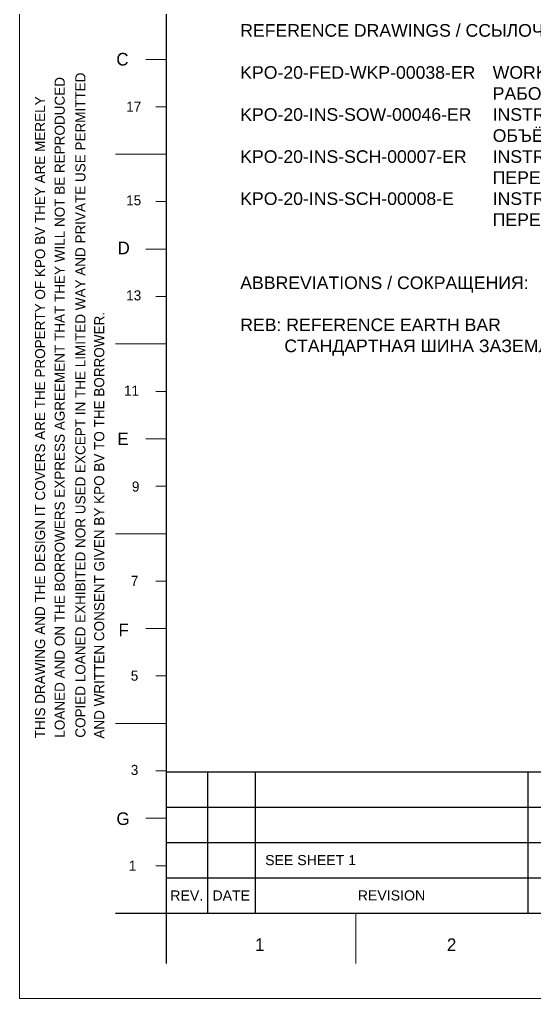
# Model space of a CAD drawing. Header units: millimetres. Extents: x 136827 to 348827, y 2171 to 31871.
# Drawn here: x 222827 to 233043, y 2171 to 21570 of the extents above; entities that cross this region are included whole.
import ezdxf

# ---------------------------------------------------------------- set-up
doc = ezdxf.new("R2010")
doc.units = ezdxf.units.MM
doc.layers.add('Level 1', color=7, linetype='Continuous', lineweight=0)
doc.layers.add('Text', color=7, linetype='Continuous', lineweight=9)
doc.styles.add('01_ГОСТ_ISO', font='arial.ttf', dxfattribs={"height": 2.5})
doc.styles.add('Styledgn000', font='dgn000.shx')
doc.styles.add('Styledgn001', font='dgn001.shx')

# ---------------------------------------------------------------- blocks, each defined once
blk = doc.blocks.new('AnonymousCell1')
at = {"layer": 'Level 1', "color": 7, "linetype": 'Continuous', "lineweight": 30, "char_height": 2.000025, "attachment_point": 7, "rotation": 90, "line_spacing_factor": 0.8, "style": 'Styledgn000'}
for s, insert in [('LOANED AND ON THE BORROWERS EXPRESS AGREEMENT THAT THEY WILL NOT BE REPRODUCED', (-0.3024917499997173, -78.23749999999973)), ('COPIED LOANED EXHIBITED NOR USED EXCEPT IN THE LIMITED WAY AND PRIVATE USE PERMITTED', (3.797508250000647, -78.23749999999973)), ('THIS DRAWING AND THE DESIGN IT COVERS ARE THE PROPERTY OF KPO BV THEY ARE MERELY', (-4.189991749999535, -78.34999999999991)), ('AND WRITTEN CONSENT GIVEN BY KPO BV TO THE BORROWER.', (7.522508250000101, -78.42499999999973))]:
    blk.add_mtext(s, dxfattribs=dict(at, insert=insert))

msp = doc.modelspace()

# ---------------------------------------------------------------- linework, layer by layer
at = {"layer": 'Level 1', "color": 7, "linetype": 'Continuous', "lineweight": 30}
for p, q in [((225726.8619486112, 31871.03941830341), (225726.8619486112, 2861.039418303408)), ((225726.8619486112, 30181.03941830341), (225726.8619486112, 3861.039418303408)), ((225726.8619486112, 6661.039418303408), (263326.8619486112, 6661.039418303408)), ((226548.1119486131, 6661.039418303408), (226548.1119486131, 3861.039418303408)), ((227490.6119486131, 6661.039418303408), (227490.6119486131, 3861.039418303408)), ((232894.3619486131, 6661.039418303408), (232894.3619486131, 3861.039418303408)), ((225726.8619486112, 5961.039418303408), (237168.1980429441, 5961.039418303408)), ((225726.8619486112, 5261.039418303408), (237168.1980429441, 5261.039418303408)), ((225726.8619486112, 4561.039418303408), (237144.361953415, 4561.039418303408)), ((224726.8619486112, 3861.039418303408), (237019.3619486131, 3861.039418303408)), ((225726.8619486112, 3861.039418303408), (264470.6119486112, 3861.039418303408))]:
    msp.add_line(p, q, dxfattribs=at)
at = {"layer": 'Level 1', "color": 7, "linetype": 'Continuous', "lineweight": 0}
for p, q in [((225726.8619486112, 20781.03941830341), (225326.8619486112, 20781.03941830341)), ((225726.8619486112, 19841.03941830294), (225526.8619486112, 19841.03941830294)), ((225726.8619486112, 18901.03941830387), (224726.8619486112, 18901.03941830387)), ((225726.8619486112, 17961.03941830341), (225526.8619486112, 17961.03941830341)), ((225726.8619486112, 17021.03941830341), (225326.8619486112, 17021.03941830341)), ((225726.8619486112, 16081.03941830341), (225526.8619486112, 16081.03941830341)), ((225726.8619486112, 15141.03941830294), (224726.8619486112, 15141.03941830294)), ((225726.8619486112, 14201.03941830387), (225526.8619486112, 14201.03941830387)), ((225726.8619486112, 13261.03941830341), (225326.8619486112, 13261.03941830341)), ((225726.8619486112, 12321.03941830341), (225526.8619486112, 12321.03941830341)), ((225726.8619486112, 11381.03941830341), (224726.8619486112, 11381.03941830341)), ((225726.8619486112, 10441.03941830294), (225526.8619486112, 10441.03941830294)), ((225726.8619486112, 9501.039418303873), (225326.8619486112, 9501.039418303873)), ((225726.8619486112, 8561.039418303408), (225526.8619486112, 8561.039418303408)), ((225726.8619486112, 7621.039418303408), (224726.8619486112, 7621.039418303408)), ((225726.8619486112, 6681.039418303408), (225526.8619486112, 6681.039418303408)), ((225726.8619486112, 5741.039418302942), (225326.8619486112, 5741.039418302942)), ((225726.8619486112, 4801.039418303873), (225526.8619486112, 4801.039418303873)), ((229486.8619486112, 3861.039418303408), (229486.8619486112, 2861.039418303408))]:
    msp.add_line(p, q, dxfattribs=at)
at = {"layer": 'Level 1', "color": 126, "linetype": 'Continuous', "lineweight": 0, "true_color": 0x006969, "flags": 128}
msp.add_lwpolyline([(222826.8619486112, 31871.03941830341), (264826.8619486112, 31871.03941830341), (264826.8619486112, 2171.039418303408), (222826.8619486112, 2171.039418303408), (222826.8619486112, 31871.03941830341)], dxfattribs=at)

# ---------------------------------------------------------------- block references
at = {"color": 7, "linetype": 'Continuous', "lineweight": 0, "xscale": 100, "yscale": 100, "zscale": 100}
msp.add_blockref('AnonymousCell1', (223754.3619486131, 15162.28941830341), dxfattribs=at)

# ---------------------------------------------------------------- texts
at = {"layer": 'Level 1', "color": 7, "linetype": 'Continuous', "lineweight": 30, "line_spacing_factor": 0.8}
for s, insert, char_height, attachment_point, style in [('{\\Fdgn000|c0;C}', (224863.9301447179, 20782.28816830367), 249.9975, 5, 'Styledgn001'), ('{\\Fdgn000|c0;17}', (225087.4984873123, 19843.536918303), 199.995, 5, 'Styledgn001'), ('{\\Fdgn000|c0;15}', (225086.7172568403, 17987.286918303), 199.995, 5, 'Styledgn001'), ('{\\Fdgn000|c0;D}', (224888.0250524022, 17043.5381683032), 249.9975, 5, 'Styledgn001'), ('{\\Fdgn000|c0;13}', (225086.7172568403, 16102.28691830346), 199.995, 5, 'Styledgn001'), ('{\\Fdgn000|c0;11}', (225043.4077927303, 14217.28691830346), 199.995, 5, 'Styledgn001'), ('{\\Fdgn000|c0;E}', (224874.6199600901, 13261.03816830367), 249.9975, 5, 'Styledgn001'), ('{\\Fdgn000|c0;9}', (225125.3174246885, 12313.53691830346), 199.995, 5, 'Styledgn001'), ('{\\Fdgn000|c0;7}', (225104.5726581458, 10447.28691830393), 199.995, 5, 'Styledgn001'), ('{\\Fdgn000|c0;F}', (224887.1199600901, 9471.038168303203), 249.9975, 5, 'Styledgn001'), ('{\\Fdgn000|c0;5}', (225103.7914276775, 8566.03691830393), 199.995, 5, 'Styledgn001'), ('{\\Fdgn000|c0;3}', (225103.7914276775, 6697.286918303929), 199.995, 5, 'Styledgn001'), ('{\\Fdgn000|c0;G}', (224875.1801447198, 5731.038168303203), 249.9975, 5, 'Styledgn001'), ('{\\Fdgn000|c0;1}', (225064.2319635674, 4802.286918303464), 199.995, 5, 'Styledgn001'), ('1', (227488.1119486131, 3236.038168303668), 249.9975, 4, 'Styledgn000'), ('{\\Fdgn000|c0;2}', (231290.6119486131, 3236.038168303668), 249.9975, 4, 'Styledgn001')]:
    msp.add_mtext(s, dxfattribs=dict(at, insert=insert, char_height=char_height, attachment_point=attachment_point, style=style))
at = {"layer": 'Text', "attachment_point": 5, "style": '01_ГОСТ_ISO'}
for s, insert, char_height, width, rotation in [('\\pxi1,ql;{\\C0;REFERENCE DRAWINGS / ССЫЛОЧНЫЕ ЧЕРТЕЖИ:\\P\\P\\pt21;KPO-20-FED-WKP-00038-ER ^IWORK PACK\\P^IРАБОЧИЙ ПАКЕТ\\PKPO-20-INS-SOW-00046-ER ^IINSTRUMENT SCOPE OF WORK\\P^IОБЪЁМ РАБОТ ПО КИПиА\\PKPO-20-INS-SCH-00007-ER ^IINSTRUMENT INDEX\\P^IПЕРЕЧЕНЬ КИП\\PKPO-20-INS-SCH-00008-E ^IINSTRUMENT CABLE LIST\\P^IПЕРЕЧЕНЬ КАБЕЛЕЙ КИП\\P\\P\\PABBREVIATIONS / СОКРАЩЕНИЯ:\\P\\PREB: REFERENCE EARTH BAR\\P         СТАНДАРТНАЯ ШИНА ЗАЗЕМЛЕНИЯ\\P\\ptz;\\P\\pi-1,l2,t14;\\P\\P\\pi1,l0,tz;\\P  }', (243142.5810049735, 17152.13787956326), 250, 32390.95673307074, 0.004474378926858075), ('\\pxi1,ql;{\\C0;SEE SHEET 1}', (230192.486948614, 4911.039418303408), 200, 5403.804648373713, 0.004474378926858075), ('{\\fArial|b0|i0|c0|p34;\\C0;REV.}', (226137.4869486131, 4211.039418303408), 200, 821.3046623467234, 0.004474378926858074), ('{\\fArial|b0|i0|c0|p34;\\C0;DATE}', (227019.3619486131, 4211.039418303408), 200, 942.5546619770588, 0.004474378926858074), ('{\\fArial|b0|i0|c0|p34;\\C0;REVISION}', (230192.4869486112, 4211.039418303408), 200, 5403.804648373698, 0.004474378926858074)]:
    msp.add_mtext(s, dxfattribs=dict(at, insert=insert, char_height=char_height, width=width, rotation=rotation))

doc.saveas('drawing.dxf')
